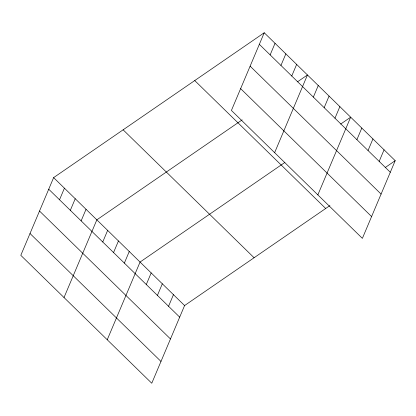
<?xml version="1.0" encoding="UTF-8"?>
<svg xmlns="http://www.w3.org/2000/svg" width="416" height="416" viewBox="0 0 416 416"><rect width="100%" height="100%" fill="white"/><g stroke="black" fill="none" stroke-linecap="round" stroke-linejoin="round"><path stroke-width="0.62" d="M264.233 32.755L231.416 110.448L362.378 238.373L395.2 160.68L264.233 32.755L53.622 177.627L20.8 255.32L151.767 383.245L184.584 305.552L329.909 205.587M59.53 199.768L64.423 188.178M70.335 210.324L75.228 198.734M81.136 220.875L86.034 209.284M64.017 297.539L96.84 219.84L242.164 119.881M102.747 241.987L107.645 230.391M113.552 252.538L118.451 240.947M124.358 263.094L129.251 251.503M107.24 339.752L140.057 262.054L284.856 162.453M146.292 284.523L151.19 272.927M157.425 295.396L162.323 283.8M270.145 54.896L275.038 43.306M168.558 306.27L173.456 294.674M280.946 65.452L285.844 53.862M291.751 76.008L296.65 64.412M274.633 152.667L307.455 74.968L297.45 81.848M313.362 97.115L318.256 85.524M324.168 107.666L329.061 96.075M334.968 118.222L339.867 106.631M317.85 194.88L350.672 117.182L340.668 124.067M356.907 139.651L361.806 128.055M368.04 150.524L372.934 138.928M379.174 161.398L384.067 149.807M385.195 167.56L395.2 160.68M259.34 44.346L390.302 172.271M250.125 66.16L381.087 194.085M240.63 88.634L371.592 216.559M194.73 80.558L325.697 208.484M123.126 129.818L254.088 257.743M53.622 177.627L184.584 305.552M48.724 189.218L179.691 317.143M39.51 211.032L170.477 338.957M30.014 233.506L160.982 361.431"/></g></svg>
